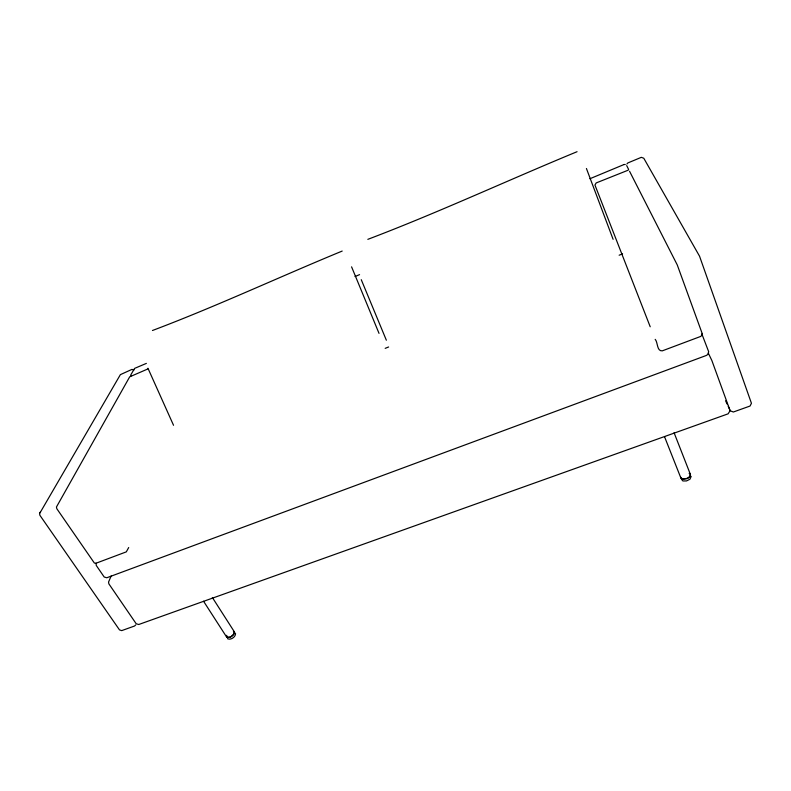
<?xml version="1.0" encoding="UTF-8"?>
<svg xmlns="http://www.w3.org/2000/svg" width="791" height="791" viewBox="0 0 791 791"><rect width="100%" height="100%" fill="white"/><g stroke="black" fill="none" stroke-linecap="round" stroke-linejoin="round"><path stroke-width="1.19" d="M629.547 171.251L677.264 264.936L702.131 333.387L701.795 335.443L700.638 336.452L662.294 350.848C656.678 351.392 657.954 342.196 655.185 339.359M730.044 410.766L728.106 413.831L138.741 624.504L136.21 623.773L108.851 583.837L108.555 582.038L111.175 575.977M226.691 635.311L227.057 637.427L229.548 637.398A4.667 2.254 -34.3 0 0 233.098 635.193L234.541 632.325L233.414 631.238M96.077 563.182L96.245 565.417L104.204 577.025L106.785 577.766L706.274 355.485L707.807 354.477L708.687 351.748L702.032 334.415M128.696 547.53L126.313 551.861L95.948 563.261L94.376 563.054L56.823 508.722L56.438 507.031L129.694 376.832L147.838 368.962M626.927 163.984L627.836 162.946L641.313 157.34L643.775 158.23L699.541 256.185L751.44 403.281L750.056 406.03L733.346 412.012L730.33 410.826M135.716 624.959L134.519 626.027L121.715 630.615L119.5 629.893L39.926 515.337L39.55 513.646L120.38 374.637L131.899 369.417L133.986 369.931M146.365 363.395L134.599 368.388L130.871 374.766L130.831 376.101M355.011 276.534L359.569 274.635M589.878 178.746L624.079 164.508M577.064 151.704C507.179 180.536 438.56 212.502 367.825 239.347M385.177 348.347L388.618 346.982M619.145 255.216L622.586 253.842M342.196 251.063C278.827 277.176 216.645 306.275 152.465 330.5M624.317 164.488L625.285 164.508M628.252 170.154L596.177 182.939L594.951 185.045L650.212 326.772M203.554 601.239L226.839 637.368L230.606 636.973L234.156 633.809L234.146 631.495L212.364 597.512M689.149 473.305L690.434 474.452L689.94 476.449A5.122 2.749 -18.9 0 1 686.311 478.782L682.692 479.119L680.665 477.349M664.569 436.8L680.903 478.08L682.336 479.089L687.557 478.288L690.098 476.231L690.286 474.125L674.07 432.717M626.69 165.586L628.627 169.452M708.331 353.162L711.851 360.488L729.915 410.173M725.584 400.8L727.166 404.142M728.224 406.366L729.806 409.708M147.937 368.23L173.536 425.281M361.26 279.688L386.354 340.209M379.027 333.377L351.58 266.844M613.104 239.317L586.428 168.503M227.501 637.922L227.818 638.901C230.972 640.137 235.342 637.17 235.589 633.818L235.125 633.166A4.667 2.264 -34.3 0 0 234.363 632.889M681.437 479.217L682.88 480.958L686.499 480.938L689.93 479.247L691.186 476.38M226.453 636.132L226.839 637.368M680.675 477.092L680.903 478.08M702.141 333.673L702.161 334.178M39.965 512.667L40.39 512.202L39.965 512.667"/></g></svg>
